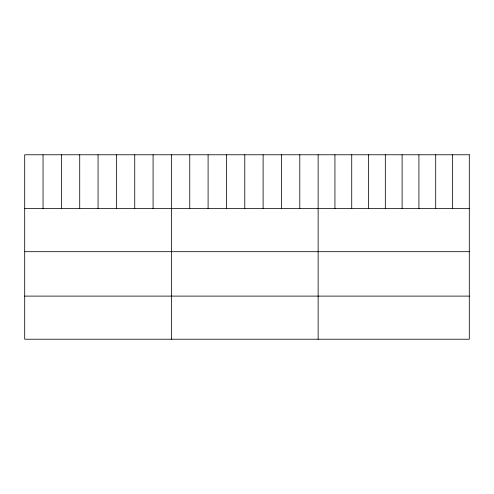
<?xml version="1.0" encoding="UTF-8"?>
<svg xmlns="http://www.w3.org/2000/svg" width="494" height="494" viewBox="0 0 494 494"><rect width="100%" height="100%" fill="white"/><g stroke="black" fill="none" stroke-linecap="round" stroke-linejoin="round"><path stroke-width="0.74" d="M24.7 208.573L469.3 208.573M24.7 251.687L469.3 251.687M24.7 296.11L469.3 296.11M452.504 154.776L452.504 208.573M435.708 154.776L435.708 208.573M418.912 154.776L418.912 208.573M402.116 154.776L402.116 208.573M385.32 154.776L385.32 208.573M368.524 154.776L368.524 208.573M351.728 154.776L351.728 208.573M334.932 154.776L334.932 208.573M318.136 154.776L318.136 339.224M299.796 154.776L299.796 208.573M281.457 154.776L281.457 208.573M263.117 154.776L263.117 208.573M244.777 154.776L244.777 208.573M226.437 154.776L226.437 208.573M208.098 154.776L208.098 208.573M189.758 154.776L189.758 208.573M171.418 154.776L171.418 339.224M153.078 154.776L153.078 208.573M134.739 154.776L134.739 208.573M116.399 154.776L116.399 208.573M98.059 154.776L98.059 208.573M79.719 154.776L79.719 208.573M61.38 154.776L61.38 208.573M43.04 154.776L43.04 208.573M469.3 154.776L24.7 154.776L24.7 339.224L469.3 339.224L469.3 154.776"/></g></svg>
